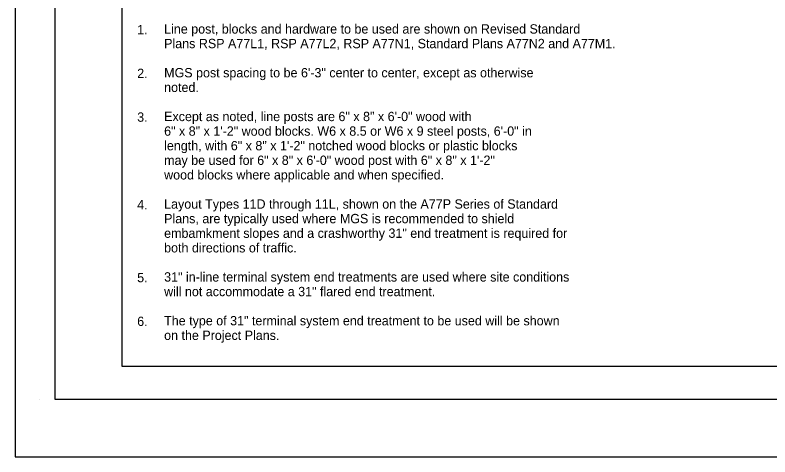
# Model space of a CAD drawing. Extents: x -893 to 867, y -474 to 712.
# Drawn here: x -893 to -328, y -474 to -143 of the extents above; entities that cross this region are included whole.
import ezdxf

# ---------------------------------------------------------------- set-up
doc = ezdxf.new("R2010")
doc.units = 0
doc.layers.add('10 Sheet Format', color=7, linetype='Continuous')
doc.layers.add('57 Undefined', color=7, linetype='Continuous')

msp = doc.modelspace()

# ---------------------------------------------------------------- linework, layer by layer
at = {"layer": '10 Sheet Format'}
for p, q in [((-813.45, 643.96), (-813.45, -406.04)), ((-813.45, -406.04), (811.55, -406.04)), ((-875.41, -431.05), (-875.41, -431.05))]:
    msp.add_line(p, q, dxfattribs=at)
for points in [[(-893.45, -474.04), (866.55, -474.04), (866.55, 711.96), (-893.45, 711.96)], [(-863.43, 668.96), (836.57, 668.96), (836.57, -431.04), (-863.43, -431.04)], [(-863.43, 668.96), (836.57, 668.96), (836.57, -431.04), (-863.43, -431.04)]]:
    msp.add_lwpolyline(points, close=True, dxfattribs=at)

# ---------------------------------------------------------------- texts
at = {"layer": '57 Undefined'}
for s, p in [('1.', (-801.98, -157.15)), ('Line post, blocks and hardware to be used are shown on Revised Standard', (-781.81, -156.68)), ('Plans RSP A77L1, RSP A77L2, RSP A77N1, Standard Plans A77N2 and A77M1.', (-781.81, -167.62)), ('2.', (-801.98, -189.96)), ('MGS post spacing to be 6\'-3" center to center, except as otherwise', (-781.81, -189.49)), ('noted.', (-781.81, -200.43)), ('3.', (-801.98, -222.77)), ('Except as noted, line posts are 6" x 8" x 6\'-0" wood with', (-781.81, -222.3)), ('6" x 8" x 1\'-2" wood blocks. W6 x 8.5 or W6 x 9 steel posts, 6\'-0" in', (-781.81, -233.24)), ('length, with 6" x 8" x 1\'-2" notched wood blocks or plastic blocks', (-781.81, -244.18)), ('may be used for 6" x 8" x 6\'-0" wood post with 6" x 8" x 1\'-2"', (-781.81, -255.12)), ('wood blocks where applicable and when specified.', (-781.81, -266.05)), ('4.', (-801.98, -288.4)), ('Layout Types 11D through 11L, shown on the A77P Series of Standard', (-781.81, -287.93)), ('Plans, are typically used where MGS is recommended to shield', (-781.81, -298.86)), ('embamkment slopes and a crashworthy 31" end treatment is required for', (-781.81, -309.8)), ('both directions of traffic.', (-781.81, -320.74)), ('5.', (-801.98, -343.08)), ('31" in-line terminal system end treatments are used where site conditions', (-781.81, -342.61)), ('will not accommodate a 31" flared end treatment.', (-781.81, -353.55)), ('6.', (-801.98, -375.89)), ('The type of 31" terminal system end treatment to be used will be shown', (-781.81, -375.42)), ('on the Project Plans.', (-781.81, -386.36))]:
    msp.add_text(s, height=7, dxfattribs=at).set_placement(p)

doc.saveas('drawing.dxf')
